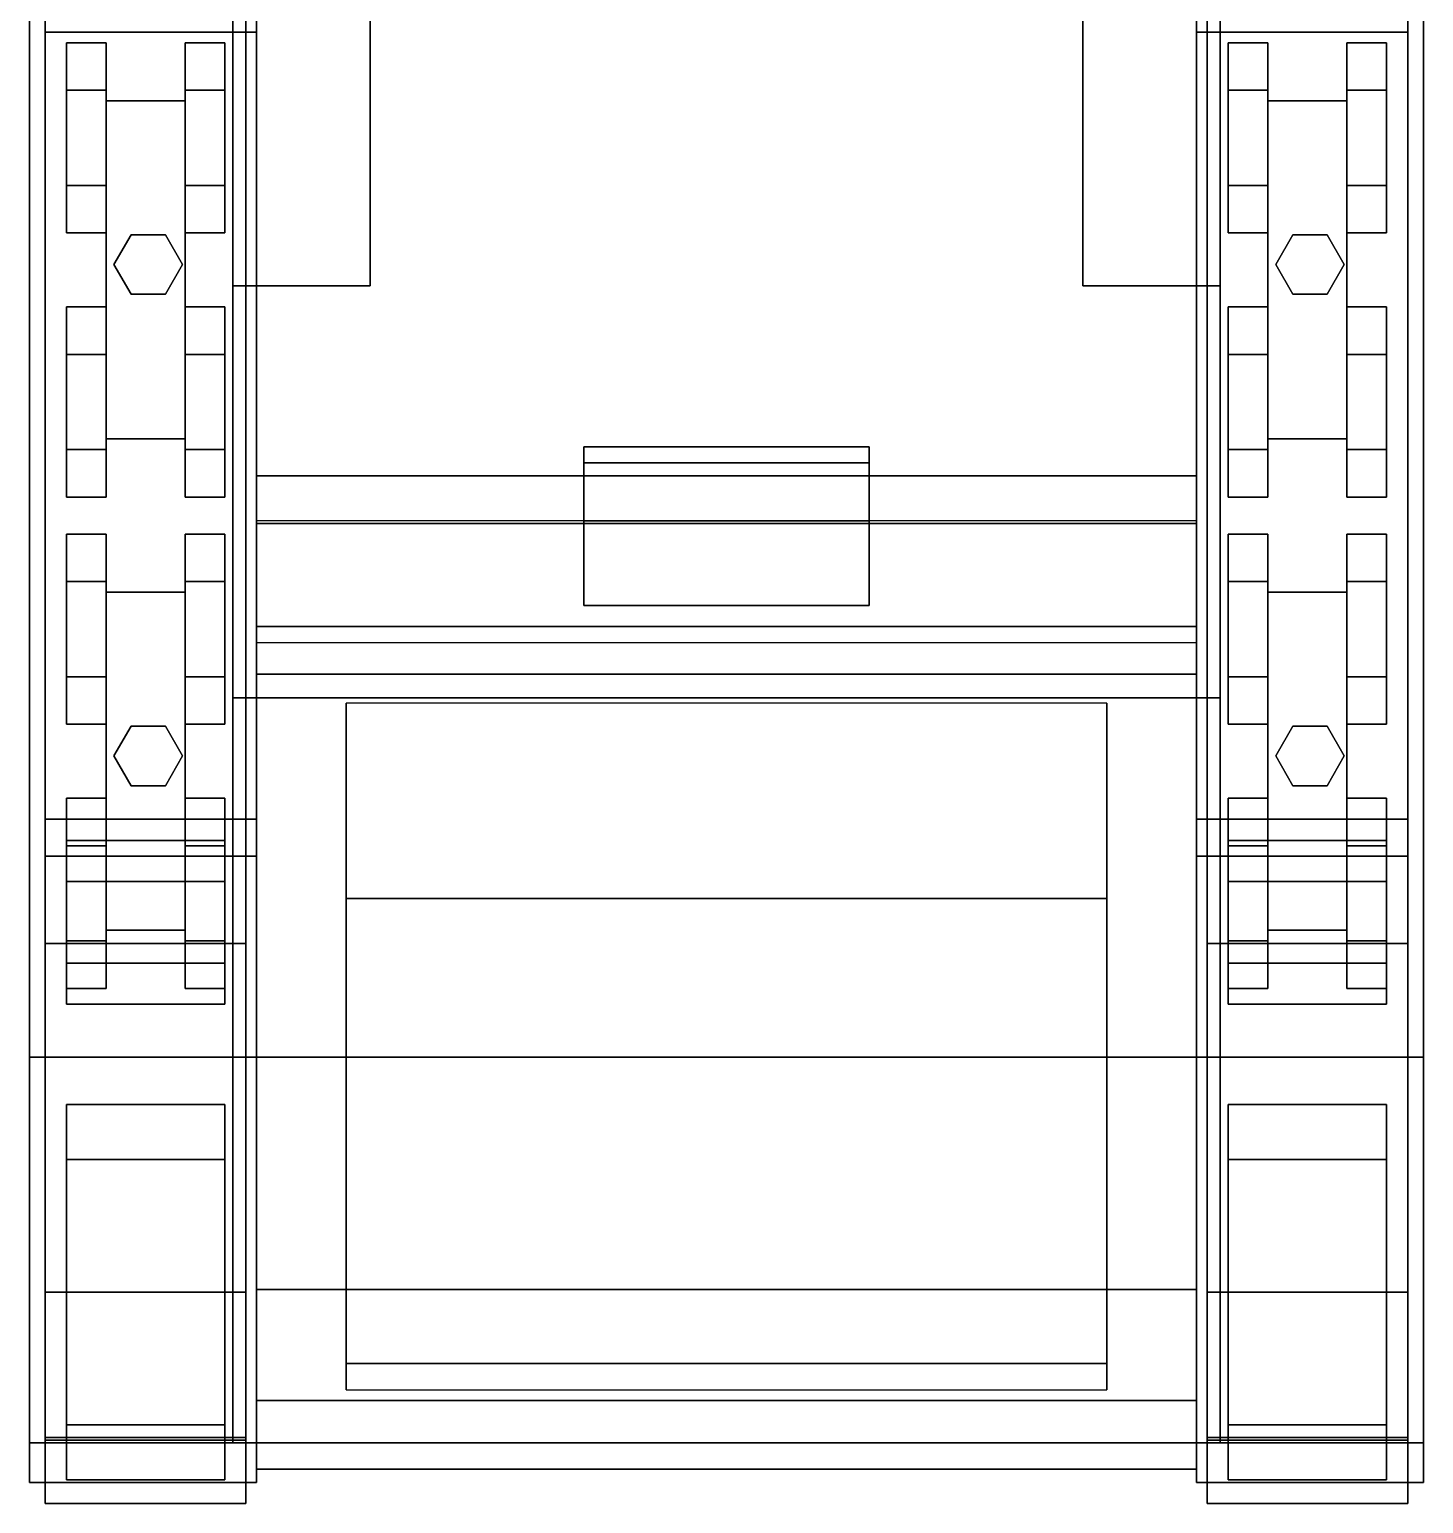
# Model space of a CAD drawing. Extents: x -1.32 to 1.32, y -3.69 to 3.69.
# Drawn here: x -1.32 to 1.32, y -3.69 to -0.9 of the extents above; entities that cross this region are included whole.
import ezdxf

# ---------------------------------------------------------------- set-up
doc = ezdxf.new("R2010")
doc.units = 0
doc.layers.get('0').update_dxf_attribs({"linetype": 'CONTINUOUS'})
for name, color, linetype in [('MUDGUARD', 3, 'CONTINUOUS'), ('SIDESHIELD', 4, 'CONTINUOUS'), ('SUSPENSION', 5, 'CONTINUOUS'), ('TRACKS', 5, 'CONTINUOUS'), ('WHEEL', 2, 'CONTINUOUS')]:
    doc.layers.add(name, color=color, linetype=linetype)

msp = doc.modelspace()

# ---------------------------------------------------------------- linework, layer by layer
for points in [[(0.89, 3.095, 0.55), (0.89, -2.845, 0.55), (-0.89, -2.845, 0.55), (-0.89, 3.095, 0.55)], [(-0.89, 1.025, 0.55), (-0.89, -2.845, 0.55), (-0.89, -2.845, 1.25), (-0.89, 1.025, 1.43)], [(0.89, -2.845, 1.25), (0.89, -2.845, 0.55), (0.89, 1.025, 0.55), (0.89, 1.025, 1.43)], [(-0.935, -2.165, 1.86), (0.935, -2.165, 1.86), (0.935, -0.195, 1.86), (-0.935, -0.195, 1.86)], [(-0.935, -0.195, 1.37), (-0.935, -2.165, 1.28), (-0.935, -2.165, 1.86), (-0.935, -0.195, 1.86)], [(0.935, -0.195, 1.86), (0.935, -2.165, 1.86), (0.935, -2.165, 1.28), (0.935, -0.195, 1.37)], [(-0.935, -0.245, 1.86), (-0.935, -1.385, 1.86), (-0.935, -1.385, 2.05), (-0.935, -0.245, 2.05)], [(-0.935, -0.245, 2.05), (-0.935, -1.385, 2.05), (-0.675, -1.385, 2.05), (-0.675, -0.245, 2.05)], [(-0.675, -1.385, 2.05), (-0.675, -1.385, 1.86), (-0.675, -0.245, 1.86), (-0.675, -0.245, 2.05)], [(0.675, -0.245, 2.05), (0.675, -1.385, 2.05), (0.935, -1.385, 2.05), (0.935, -0.245, 2.05)], [(0.675, -0.245, 1.86), (0.675, -1.385, 1.86), (0.675, -1.385, 2.05), (0.675, -0.245, 2.05)], [(0.935, -1.385, 2.05), (0.935, -1.385, 1.86), (0.935, -0.245, 1.86), (0.935, -0.245, 2.05)], [(-0.935, -1.385, 2.05), (-0.935, -1.385, 1.86), (-0.675, -1.385, 1.86), (-0.675, -1.385, 2.05)], [(0.675, -1.385, 2.05), (0.675, -1.385, 1.86), (0.935, -1.385, 1.86), (0.935, -1.385, 2.05)], [(0.27, -1.69, 1.86), (-0.27, -1.69, 1.86), (-0.27, -1.72, 2.02), (0.27, -1.72, 2.02)], [(-0.27, -1.69, 1.86), (0.27, -1.69, 1.86), (0.27, -1.72, 2.02), (-0.27, -1.72, 2.02)], [(-0.27, -1.72, 2.02), (0.27, -1.72, 2.02), (0.27, -1.83, 2.11), (-0.27, -1.83, 2.11)], [(0.27, -1.72, 2.02), (-0.27, -1.72, 2.02), (-0.27, -1.83, 2.11), (0.27, -1.83, 2.11)], [(-0.89, -1.745, 1.905), (-0.89, -2.12, 1.905), (-0.89, -2.12, 1.995), (-0.89, -1.745, 1.995)], [(0.89, -1.745, 1.995), (0.89, -1.745, 1.905), (-0.89, -1.745, 1.905), (-0.89, -1.745, 1.995)], [(0.89, -1.745, 1.905), (0.89, -1.83, 1.86), (-0.89, -1.83, 1.86), (-0.89, -1.745, 1.905)], [(-0.89, -1.83, 1.86), (-0.89, -2.06, 1.86), (-0.89, -2.12, 1.905), (-0.89, -1.745, 1.905)], [(0.89, -1.835, 2.06), (0.89, -1.745, 1.995), (-0.89, -1.745, 1.995), (-0.89, -1.835, 2.06)], [(-0.89, -1.745, 1.995), (-0.89, -2.12, 1.995), (-0.89, -2.03, 2.06), (-0.89, -1.835, 2.06)], [(0.89, -2.12, 1.995), (0.89, -2.12, 1.905), (0.89, -1.745, 1.905), (0.89, -1.745, 1.995)], [(0.89, -2.12, 1.905), (0.89, -2.06, 1.86), (0.89, -1.83, 1.86), (0.89, -1.745, 1.905)], [(0.89, -2.03, 2.06), (0.89, -2.12, 1.995), (0.89, -1.745, 1.995), (0.89, -1.835, 2.06)], [(-0.89, -1.835, 2.06), (-0.89, -2.03, 2.06), (0.89, -2.03, 2.06), (0.89, -1.835, 2.06)], [(0.27, -1.83, 2.11), (-0.27, -1.83, 2.11), (-0.27, -1.99, 2.11), (0.27, -1.99, 2.11)], [(-0.27, -1.83, 2.11), (0.27, -1.83, 2.11), (0.27, -1.99, 2.11), (-0.27, -1.99, 2.11)], [(-0.89, -2.03, 2.06), (-0.89, -2.12, 1.995), (0.89, -2.12, 1.995), (0.89, -2.03, 2.06)], [(-0.89, -2.12, 1.905), (-0.89, -2.06, 1.86), (0.89, -2.06, 1.86), (0.89, -2.12, 1.905)], [(-0.89, -2.12, 1.995), (-0.89, -2.12, 1.905), (0.89, -2.12, 1.905), (0.89, -2.12, 1.995)], [(-0.935, -3.575, 1.22), (0.935, -3.575, 1.22), (0.935, -2.165, 1.86), (-0.935, -2.165, 1.86)], [(-0.935, -2.165, 1.28), (-0.935, -3.575, 1.22), (-0.935, -3.575, 1.22), (-0.935, -2.165, 1.86)], [(-0.72, -3.475, 1.26), (-0.72, -3.425, 1.63), (-0.72, -2.545, 2.01), (-0.72, -2.175, 1.85)], [(-0.72, -2.175, 1.85), (-0.72, -2.545, 2.01), (0.72, -2.545, 2.01), (0.72, -2.175, 1.85)], [(0.72, -2.545, 2.01), (0.72, -3.425, 1.63), (0.72, -3.475, 1.26), (0.72, -2.175, 1.85)], [(0.935, -2.165, 1.86), (0.935, -3.575, 1.22), (0.935, -3.575, 1.22), (0.935, -2.165, 1.28)], [(-0.72, -2.545, 2.01), (-0.72, -3.425, 1.63), (0.72, -3.425, 1.63), (0.72, -2.545, 2.01)], [(0.89, -2.845, 0.55), (0.89, -3.285, 0.46), (-0.89, -3.285, 0.46), (-0.89, -2.845, 0.55)], [(-0.89, -2.845, 0.55), (-0.89, -3.285, 0.46), (-0.89, -3.495, 0.51), (-0.89, -2.845, 1.25)], [(-0.89, -3.495, 0.51), (-0.89, -3.625, 0.75), (-0.89, -3.625, 0.86), (-0.89, -2.845, 1.25)], [(-0.89, -3.625, 0.86), (-0.89, -3.575, 1.02), (-0.89, -3.575, 1.22), (-0.89, -2.845, 1.25)], [(0.89, -3.495, 0.51), (0.89, -3.285, 0.46), (0.89, -2.845, 0.55), (0.89, -2.845, 1.25)], [(0.89, -3.625, 0.86), (0.89, -3.625, 0.75), (0.89, -3.495, 0.51), (0.89, -2.845, 1.25)], [(0.89, -3.575, 1.22), (0.89, -3.575, 1.02), (0.89, -3.625, 0.86), (0.89, -2.845, 1.25)], [(-0.89, -3.495, 0.51), (-0.89, -3.285, 0.46), (0.89, -3.285, 0.46), (0.89, -3.495, 0.51)], [(0.72, -3.475, 1.26), (0.72, -3.425, 1.63), (-0.72, -3.425, 1.63), (-0.72, -3.475, 1.26)], [(0.89, -3.495, 0.51), (0.89, -3.625, 0.75), (-0.89, -3.625, 0.75), (-0.89, -3.495, 0.51)], [(-0.935, -3.575, 1.22), (0.935, -3.575, 1.22), (0.935, -3.575, 1.22), (-0.935, -3.575, 1.22)], [(-0.89, -3.575, 1.22), (-0.89, -3.575, 1.02), (0.89, -3.575, 1.02), (0.89, -3.575, 1.22)], [(0.89, -3.625, 0.86), (0.89, -3.575, 1.02), (-0.89, -3.575, 1.02), (-0.89, -3.625, 0.86)], [(-0.89, -3.625, 0.86), (-0.89, -3.625, 0.75), (0.89, -3.625, 0.75), (0.89, -3.625, 0.86)]]:
    msp.add_3dface(points)
at = {"layer": 'MUDGUARD'}
for points in [[(-1.32, 1.065, 1.43), (-0.89, 1.065, 1.43), (-0.89, -2.845, 1.25), (-1.32, -2.845, 1.25)], [(-0.89, 1.065, 1.43), (-1.32, 1.065, 1.43), (-1.32, -2.845, 1.25), (-0.89, -2.845, 1.25)], [(0.89, 1.065, 1.43), (1.32, 1.065, 1.43), (1.32, -2.845, 1.25), (0.89, -2.845, 1.25)], [(1.32, 1.065, 1.43), (0.89, 1.065, 1.43), (0.89, -2.845, 1.25), (1.32, -2.845, 1.25)], [(-1.32, -2.845, 1.25), (-0.89, -2.845, 1.25), (-0.89, -3.575, 1.22), (-1.32, -3.575, 1.22)], [(-0.89, -2.845, 1.25), (-1.32, -2.845, 1.25), (-1.32, -3.575, 1.22), (-0.89, -3.575, 1.22)], [(0.89, -2.845, 1.25), (1.32, -2.845, 1.25), (1.32, -3.575, 1.22), (0.89, -3.575, 1.22)], [(1.32, -2.845, 1.25), (0.89, -2.845, 1.25), (0.89, -3.575, 1.22), (1.32, -3.575, 1.22)], [(-1.32, -3.575, 1.22), (-0.89, -3.575, 1.22), (-0.89, -3.65, 1.165), (-1.32, -3.65, 1.165)], [(-0.89, -3.575, 1.22), (-1.32, -3.575, 1.22), (-1.32, -3.65, 1.165), (-0.89, -3.65, 1.165)], [(1.32, -3.575, 1.22), (0.89, -3.575, 1.22), (0.89, -3.65, 1.165), (1.32, -3.65, 1.165)], [(0.89, -3.575, 1.22), (1.32, -3.575, 1.22), (1.32, -3.65, 1.165), (0.89, -3.65, 1.165)]]:
    msp.add_3dface(points, dxfattribs=at)
at = {"layer": 'SIDESHIELD'}
for points in [[(-1.29, 2.565, 0.38), (-1.29, 2.5, 0.31), (-1.29, -2.43, 0.31), (-1.29, -2.51, 0.38)], [(-1.29, 2.5, 0.31), (-1.29, 2.565, 0.38), (-1.29, -2.51, 0.38), (-1.29, -2.43, 0.31)], [(-1.29, 2.53, 0.56), (-1.29, 2.565, 0.38), (-1.29, -2.51, 0.38), (-1.29, -2.465, 0.56)], [(-1.29, 2.565, 0.38), (-1.29, 2.53, 0.56), (-1.29, -2.465, 0.56), (-1.29, -2.51, 0.38)], [(1.29, 2.5, 0.31), (1.29, 2.565, 0.38), (1.29, -2.51, 0.38), (1.29, -2.43, 0.31)], [(1.29, 2.565, 0.38), (1.29, 2.5, 0.31), (1.29, -2.43, 0.31), (1.29, -2.51, 0.38)], [(1.29, 2.565, 0.38), (1.29, 2.53, 0.56), (1.29, -2.465, 0.56), (1.29, -2.51, 0.38)], [(1.29, 2.53, 0.56), (1.29, 2.565, 0.38), (1.29, -2.51, 0.38), (1.29, -2.465, 0.56)], [(-1.29, 2.53, 0.56), (-1.29, -2.465, 0.56), (-1.29, -2.395, 0.855), (-1.29, 2.48, 0.855)], [(-0.89, 2.53, 0.56), (-0.89, -2.465, 0.56), (-1.29, -2.465, 0.56), (-1.29, 2.53, 0.56)], [(1.29, 2.53, 0.56), (1.29, -2.465, 0.56), (0.89, -2.465, 0.56), (0.89, 2.53, 0.56)], [(1.29, -2.395, 0.855), (1.29, -2.465, 0.56), (1.29, 2.53, 0.56), (1.29, 2.48, 0.855)], [(-1.29, 2.48, 0.855), (-1.29, -2.395, 0.855), (-0.89, -2.395, 0.855), (-0.89, 2.48, 0.855)], [(0.89, 2.48, 0.855), (0.89, -2.395, 0.855), (1.29, -2.395, 0.855), (1.29, 2.48, 0.855)], [(-0.89, -0.905, 1.1), (-0.89, -0.905, 0.855), (-1.29, -0.905, 0.855), (-1.29, -0.905, 0.91)], [(-1.29, -0.905, 0.91), (-1.29, -2.395, 0.91), (-0.89, -2.395, 1.09), (-0.89, -0.905, 1.1)], [(-1.29, -0.905, 0.855), (-1.29, -2.395, 0.855), (-1.29, -2.395, 0.91), (-1.29, -0.905, 0.91)], [(1.29, -0.905, 0.91), (1.29, -0.905, 0.855), (0.89, -0.905, 0.855), (0.89, -0.905, 1.1)], [(1.29, -2.395, 0.91), (1.29, -0.905, 0.91), (0.89, -0.905, 1.1), (0.89, -2.395, 1.09)], [(1.29, -2.395, 0.855), (1.29, -0.905, 0.855), (1.29, -0.905, 0.91), (1.29, -2.395, 0.91)], [(-1.29, -2.395, 0.91), (-1.29, -2.395, 0.855), (-0.89, -2.395, 0.855), (-0.89, -2.395, 1.09)], [(-1.29, -2.395, 0.855), (-1.29, -2.465, 0.56), (-0.89, -2.465, 0.56), (-0.89, -2.395, 0.855)], [(0.89, -2.395, 0.855), (0.89, -2.465, 0.56), (1.29, -2.465, 0.56), (1.29, -2.395, 0.855)], [(0.89, -2.395, 1.09), (0.89, -2.395, 0.855), (1.29, -2.395, 0.855), (1.29, -2.395, 0.91)]]:
    msp.add_3dface(points, dxfattribs=at)
at = {"layer": 'SUSPENSION'}
for points in [[(-1.025, -1.035, 0.24), (-1.025, -1.035, 0.13), (-1.175, -1.035, 0.13), (-1.175, -1.035, 0.24)], [(-1.175, -1.035, 0.13), (-1.175, -1.675, 0.13), (-1.175, -1.675, 0.24), (-1.175, -1.035, 0.24)], [(-1.025, -1.035, 0.13), (-1.025, -1.675, 0.13), (-1.175, -1.675, 0.13), (-1.175, -1.035, 0.13)], [(-1.175, -1.035, 0.24), (-1.175, -1.675, 0.24), (-1.025, -1.675, 0.24), (-1.025, -1.035, 0.24)], [(-1.025, -1.675, 0.24), (-1.025, -1.675, 0.13), (-1.025, -1.035, 0.13), (-1.025, -1.035, 0.24)], [(1.025, -1.035, 0.13), (1.025, -1.675, 0.13), (1.025, -1.675, 0.24), (1.025, -1.035, 0.24)], [(1.175, -1.035, 0.24), (1.175, -1.035, 0.13), (1.025, -1.035, 0.13), (1.025, -1.035, 0.24)], [(1.175, -1.035, 0.13), (1.175, -1.675, 0.13), (1.025, -1.675, 0.13), (1.025, -1.035, 0.13)], [(1.025, -1.035, 0.24), (1.025, -1.675, 0.24), (1.175, -1.675, 0.24), (1.175, -1.035, 0.24)], [(1.175, -1.675, 0.24), (1.175, -1.675, 0.13), (1.175, -1.035, 0.13), (1.175, -1.035, 0.24)], [(-1.1275, -1.2887, 0.24), (-1.16, -1.345, 0.24), (-1.16, -1.345, 0.56), (-1.1275, -1.2887, 0.56)], [(-1.0625, -1.2887, 0.24), (-1.1275, -1.2887, 0.24), (-1.1275, -1.2887, 0.56), (-1.0625, -1.2887, 0.56)], [(-1.03, -1.345, 0.24), (-1.0625, -1.2887, 0.24), (-1.0625, -1.2887, 0.56), (-1.03, -1.345, 0.56)], [(1.0725, -1.2887, 0.24), (1.04, -1.345, 0.24), (1.04, -1.345, 0.56), (1.0725, -1.2887, 0.56)], [(1.1375, -1.2887, 0.24), (1.0725, -1.2887, 0.24), (1.0725, -1.2887, 0.56), (1.1375, -1.2887, 0.56)], [(1.17, -1.345, 0.24), (1.1375, -1.2887, 0.24), (1.1375, -1.2887, 0.56), (1.17, -1.345, 0.56)], [(-1.16, -1.345, 0.24), (-1.1275, -1.4013, 0.24), (-1.1275, -1.4013, 0.56), (-1.16, -1.345, 0.56)], [(-1.0625, -1.4013, 0.24), (-1.03, -1.345, 0.24), (-1.03, -1.345, 0.56), (-1.0625, -1.4013, 0.56)], [(1.04, -1.345, 0.24), (1.0725, -1.4013, 0.24), (1.0725, -1.4013, 0.56), (1.04, -1.345, 0.56)], [(1.1375, -1.4013, 0.24), (1.17, -1.345, 0.24), (1.17, -1.345, 0.56), (1.1375, -1.4013, 0.56)], [(-1.1275, -1.4013, 0.24), (-1.0625, -1.4013, 0.24), (-1.0625, -1.4013, 0.56), (-1.1275, -1.4013, 0.56)], [(1.0725, -1.4013, 0.24), (1.1375, -1.4013, 0.24), (1.1375, -1.4013, 0.56), (1.0725, -1.4013, 0.56)], [(-1.175, -1.675, 0.24), (-1.175, -1.675, 0.13), (-1.025, -1.675, 0.13), (-1.025, -1.675, 0.24)], [(1.025, -1.675, 0.24), (1.025, -1.675, 0.13), (1.175, -1.675, 0.13), (1.175, -1.675, 0.24)], [(-1.175, -1.965, 0.13), (-1.175, -2.605, 0.13), (-1.175, -2.605, 0.24), (-1.175, -1.965, 0.24)], [(-1.025, -1.965, 0.24), (-1.025, -1.965, 0.13), (-1.175, -1.965, 0.13), (-1.175, -1.965, 0.24)], [(-1.025, -1.965, 0.13), (-1.025, -2.605, 0.13), (-1.175, -2.605, 0.13), (-1.175, -1.965, 0.13)], [(-1.175, -1.965, 0.24), (-1.175, -2.605, 0.24), (-1.025, -2.605, 0.24), (-1.025, -1.965, 0.24)], [(-1.025, -2.605, 0.24), (-1.025, -2.605, 0.13), (-1.025, -1.965, 0.13), (-1.025, -1.965, 0.24)], [(1.025, -1.965, 0.13), (1.025, -2.605, 0.13), (1.025, -2.605, 0.24), (1.025, -1.965, 0.24)], [(1.175, -1.965, 0.24), (1.175, -1.965, 0.13), (1.025, -1.965, 0.13), (1.025, -1.965, 0.24)], [(1.175, -1.965, 0.13), (1.175, -2.605, 0.13), (1.025, -2.605, 0.13), (1.025, -1.965, 0.13)], [(1.025, -1.965, 0.24), (1.025, -2.605, 0.24), (1.175, -2.605, 0.24), (1.175, -1.965, 0.24)], [(1.175, -2.605, 0.24), (1.175, -2.605, 0.13), (1.175, -1.965, 0.13), (1.175, -1.965, 0.24)], [(-1.1275, -2.2187, 0.24), (-1.16, -2.275, 0.24), (-1.16, -2.275, 0.56), (-1.1275, -2.2187, 0.56)], [(-1.0625, -2.2187, 0.24), (-1.1275, -2.2187, 0.24), (-1.1275, -2.2187, 0.56), (-1.0625, -2.2187, 0.56)], [(-1.03, -2.275, 0.24), (-1.0625, -2.2187, 0.24), (-1.0625, -2.2187, 0.56), (-1.03, -2.275, 0.56)], [(1.0725, -2.2187, 0.24), (1.04, -2.275, 0.24), (1.04, -2.275, 0.56), (1.0725, -2.2187, 0.56)], [(1.1375, -2.2187, 0.24), (1.0725, -2.2187, 0.24), (1.0725, -2.2187, 0.56), (1.1375, -2.2187, 0.56)], [(1.17, -2.275, 0.24), (1.1375, -2.2187, 0.24), (1.1375, -2.2187, 0.56), (1.17, -2.275, 0.56)], [(-1.16, -2.275, 0.24), (-1.1275, -2.3313, 0.24), (-1.1275, -2.3313, 0.56), (-1.16, -2.275, 0.56)], [(-1.0625, -2.3313, 0.24), (-1.03, -2.275, 0.24), (-1.03, -2.275, 0.56), (-1.0625, -2.3313, 0.56)], [(1.04, -2.275, 0.24), (1.0725, -2.3313, 0.24), (1.0725, -2.3313, 0.56), (1.04, -2.275, 0.56)], [(1.1375, -2.3313, 0.24), (1.17, -2.275, 0.24), (1.17, -2.275, 0.56), (1.1375, -2.3313, 0.56)], [(-1.1275, -2.3313, 0.24), (-1.0625, -2.3313, 0.24), (-1.0625, -2.3313, 0.56), (-1.1275, -2.3313, 0.56)], [(1.0725, -2.3313, 0.24), (1.1375, -2.3313, 0.24), (1.1375, -2.3313, 0.56), (1.0725, -2.3313, 0.56)], [(-1.175, -2.605, 0.24), (-1.175, -2.605, 0.13), (-1.025, -2.605, 0.13), (-1.025, -2.605, 0.24)], [(1.025, -2.605, 0.24), (1.025, -2.605, 0.13), (1.175, -2.605, 0.13), (1.175, -2.605, 0.24)]]:
    msp.add_3dface(points, dxfattribs=at)
at = {"layer": 'TRACKS'}
for points in [[(-0.91, 3.185, 1.34), (-1.29, 3.185, 1.34), (-1.29, -3.29, 1.185), (-0.91, -3.29, 1.185)], [(-1.29, 3.185, 1.34), (-0.91, 3.185, 1.34), (-0.91, -3.29, 1.185), (-1.29, -3.29, 1.185)], [(0.91, 3.185, 1.34), (1.29, 3.185, 1.34), (1.29, -3.29, 1.185), (0.91, -3.29, 1.185)], [(1.29, 3.185, 1.34), (0.91, 3.185, 1.34), (0.91, -3.29, 1.185), (1.29, -3.29, 1.185)], [(-1.29, -2.63), (-0.91, -2.63), (-0.91, 2.735), (-1.29, 2.735)], [(-0.91, -2.63), (-1.29, -2.63), (-1.29, 2.735), (-0.91, 2.735)], [(1.29, -2.63), (0.91, -2.63), (0.91, 2.735), (1.29, 2.735)], [(0.91, -2.63), (1.29, -2.63), (1.29, 2.735), (0.91, 2.735)], [(-1.29, -3.57, 0.52), (-0.91, -3.57, 0.52), (-0.91, -2.63), (-1.29, -2.63)], [(-0.91, -3.57, 0.52), (-1.29, -3.57, 0.52), (-1.29, -2.63), (-0.91, -2.63)], [(0.91, -3.57, 0.52), (1.29, -3.57, 0.52), (1.29, -2.63), (0.91, -2.63)], [(1.29, -3.57, 0.52), (0.91, -3.57, 0.52), (0.91, -2.63), (1.29, -2.63)], [(-1.29, -3.29, 1.185), (-0.91, -3.29, 1.185), (-0.91, -3.565, 1.07), (-1.29, -3.565, 1.07)], [(-0.91, -3.29, 1.185), (-1.29, -3.29, 1.185), (-1.29, -3.565, 1.07), (-0.91, -3.565, 1.07)], [(1.29, -3.29, 1.185), (0.91, -3.29, 1.185), (0.91, -3.565, 1.07), (1.29, -3.565, 1.07)], [(0.91, -3.29, 1.185), (1.29, -3.29, 1.185), (1.29, -3.565, 1.07), (0.91, -3.565, 1.07)], [(-1.29, -3.565, 1.07), (-0.91, -3.565, 1.07), (-0.91, -3.69, 0.795), (-1.29, -3.69, 0.795)], [(-0.91, -3.565, 1.07), (-1.29, -3.565, 1.07), (-1.29, -3.69, 0.795), (-0.91, -3.69, 0.795)], [(-1.29, -3.69, 0.795), (-0.91, -3.69, 0.795), (-0.91, -3.57, 0.52), (-1.29, -3.57, 0.52)], [(-0.91, -3.69, 0.795), (-1.29, -3.69, 0.795), (-1.29, -3.57, 0.52), (-0.91, -3.57, 0.52)], [(0.91, -3.565, 1.07), (1.29, -3.565, 1.07), (1.29, -3.69, 0.795), (0.91, -3.69, 0.795)], [(1.29, -3.565, 1.07), (0.91, -3.565, 1.07), (0.91, -3.69, 0.795), (1.29, -3.69, 0.795)], [(1.29, -3.69, 0.795), (0.91, -3.69, 0.795), (0.91, -3.57, 0.52), (1.29, -3.57, 0.52)], [(0.91, -3.69, 0.795), (1.29, -3.69, 0.795), (1.29, -3.57, 0.52), (0.91, -3.57, 0.52)]]:
    msp.add_3dface(points, dxfattribs=at)
at = {"layer": 'WHEEL'}
for points in [[(-1.175, -1.015, 0.3409), (-1.175, -0.925, 0.185), (-1.25, -0.925, 0.185), (-1.25, -1.015, 0.3409)], [(-1.25, -1.195, 0.3409), (-1.25, -1.015, 0.3409), (-1.25, -0.925, 0.185), (-1.25, -1.285, 0.185)], [(-1.175, -0.925, 0.185), (-1.175, -1.015, 0.0291), (-1.25, -1.015, 0.0291), (-1.25, -0.925, 0.185)], [(-1.25, -1.285, 0.185), (-1.25, -0.925, 0.185), (-1.25, -1.015, 0.0291), (-1.25, -1.195, 0.0291)], [(-1.175, -1.285, 0.185), (-1.175, -0.925, 0.185), (-1.175, -1.015, 0.3409), (-1.175, -1.195, 0.3409)], [(-1.175, -1.195, 0.0291), (-1.175, -1.015, 0.0291), (-1.175, -0.925, 0.185), (-1.175, -1.285, 0.185)], [(-0.95, -1.015, 0.3409), (-0.95, -0.925, 0.185), (-1.025, -0.925, 0.185), (-1.025, -1.015, 0.3409)], [(-1.025, -1.195, 0.3409), (-1.025, -1.015, 0.3409), (-1.025, -0.925, 0.185), (-1.025, -1.285, 0.185)], [(-0.95, -0.925, 0.185), (-0.95, -1.015, 0.0291), (-1.025, -1.015, 0.0291), (-1.025, -0.925, 0.185)], [(-1.025, -1.285, 0.185), (-1.025, -0.925, 0.185), (-1.025, -1.015, 0.0291), (-1.025, -1.195, 0.0291)], [(-0.95, -1.285, 0.185), (-0.95, -0.925, 0.185), (-0.95, -1.015, 0.3409), (-0.95, -1.195, 0.3409)], [(-0.95, -1.195, 0.0291), (-0.95, -1.015, 0.0291), (-0.95, -0.925, 0.185), (-0.95, -1.285, 0.185)], [(0.95, -1.195, 0.3409), (0.95, -1.015, 0.3409), (0.95, -0.925, 0.185), (0.95, -1.285, 0.185)], [(1.025, -1.015, 0.3409), (1.025, -0.925, 0.185), (0.95, -0.925, 0.185), (0.95, -1.015, 0.3409)], [(0.95, -1.285, 0.185), (0.95, -0.925, 0.185), (0.95, -1.015, 0.0291), (0.95, -1.195, 0.0291)], [(1.025, -0.925, 0.185), (1.025, -1.015, 0.0291), (0.95, -1.015, 0.0291), (0.95, -0.925, 0.185)], [(1.025, -1.285, 0.185), (1.025, -0.925, 0.185), (1.025, -1.015, 0.3409), (1.025, -1.195, 0.3409)], [(1.025, -1.195, 0.0291), (1.025, -1.015, 0.0291), (1.025, -0.925, 0.185), (1.025, -1.285, 0.185)], [(1.175, -1.195, 0.3409), (1.175, -1.015, 0.3409), (1.175, -0.925, 0.185), (1.175, -1.285, 0.185)], [(1.25, -1.015, 0.3409), (1.25, -0.925, 0.185), (1.175, -0.925, 0.185), (1.175, -1.015, 0.3409)], [(1.175, -1.285, 0.185), (1.175, -0.925, 0.185), (1.175, -1.015, 0.0291), (1.175, -1.195, 0.0291)], [(1.25, -0.925, 0.185), (1.25, -1.015, 0.0291), (1.175, -1.015, 0.0291), (1.175, -0.925, 0.185)], [(1.25, -1.285, 0.185), (1.25, -0.925, 0.185), (1.25, -1.015, 0.3409), (1.25, -1.195, 0.3409)], [(1.25, -1.195, 0.0291), (1.25, -1.015, 0.0291), (1.25, -0.925, 0.185), (1.25, -1.285, 0.185)], [(-1.175, -1.015, 0.0291), (-1.175, -1.195, 0.0291), (-1.25, -1.195, 0.0291), (-1.25, -1.015, 0.0291)], [(-1.175, -1.195, 0.3409), (-1.175, -1.015, 0.3409), (-1.25, -1.015, 0.3409), (-1.25, -1.195, 0.3409)], [(-0.95, -1.015, 0.0291), (-0.95, -1.195, 0.0291), (-1.025, -1.195, 0.0291), (-1.025, -1.015, 0.0291)], [(-0.95, -1.195, 0.3409), (-0.95, -1.015, 0.3409), (-1.025, -1.015, 0.3409), (-1.025, -1.195, 0.3409)], [(1.025, -1.015, 0.0291), (1.025, -1.195, 0.0291), (0.95, -1.195, 0.0291), (0.95, -1.015, 0.0291)], [(1.025, -1.195, 0.3409), (1.025, -1.015, 0.3409), (0.95, -1.015, 0.3409), (0.95, -1.195, 0.3409)], [(1.25, -1.015, 0.0291), (1.25, -1.195, 0.0291), (1.175, -1.195, 0.0291), (1.175, -1.015, 0.0291)], [(1.25, -1.195, 0.3409), (1.25, -1.015, 0.3409), (1.175, -1.015, 0.3409), (1.175, -1.195, 0.3409)], [(-1.175, -1.285, 0.185), (-1.175, -1.195, 0.3409), (-1.25, -1.195, 0.3409), (-1.25, -1.285, 0.185)], [(-1.175, -1.195, 0.0291), (-1.175, -1.285, 0.185), (-1.25, -1.285, 0.185), (-1.25, -1.195, 0.0291)], [(-0.95, -1.285, 0.185), (-0.95, -1.195, 0.3409), (-1.025, -1.195, 0.3409), (-1.025, -1.285, 0.185)], [(-0.95, -1.195, 0.0291), (-0.95, -1.285, 0.185), (-1.025, -1.285, 0.185), (-1.025, -1.195, 0.0291)], [(1.025, -1.285, 0.185), (1.025, -1.195, 0.3409), (0.95, -1.195, 0.3409), (0.95, -1.285, 0.185)], [(1.025, -1.195, 0.0291), (1.025, -1.285, 0.185), (0.95, -1.285, 0.185), (0.95, -1.195, 0.0291)], [(1.25, -1.285, 0.185), (1.25, -1.195, 0.3409), (1.175, -1.195, 0.3409), (1.175, -1.285, 0.185)], [(1.25, -1.195, 0.0291), (1.25, -1.285, 0.185), (1.175, -1.285, 0.185), (1.175, -1.195, 0.0291)], [(-1.25, -1.695, 0.3409), (-1.25, -1.515, 0.3409), (-1.25, -1.425, 0.185), (-1.25, -1.785, 0.185)], [(-1.175, -1.515, 0.3409), (-1.175, -1.425, 0.185), (-1.25, -1.425, 0.185), (-1.25, -1.515, 0.3409)], [(-1.25, -1.785, 0.185), (-1.25, -1.425, 0.185), (-1.25, -1.515, 0.0291), (-1.25, -1.695, 0.0291)], [(-1.175, -1.425, 0.185), (-1.175, -1.515, 0.0291), (-1.25, -1.515, 0.0291), (-1.25, -1.425, 0.185)], [(-1.175, -1.785, 0.185), (-1.175, -1.425, 0.185), (-1.175, -1.515, 0.3409), (-1.175, -1.695, 0.3409)], [(-1.175, -1.695, 0.0291), (-1.175, -1.515, 0.0291), (-1.175, -1.425, 0.185), (-1.175, -1.785, 0.185)], [(-1.025, -1.695, 0.3409), (-1.025, -1.515, 0.3409), (-1.025, -1.425, 0.185), (-1.025, -1.785, 0.185)], [(-0.95, -1.515, 0.3409), (-0.95, -1.425, 0.185), (-1.025, -1.425, 0.185), (-1.025, -1.515, 0.3409)], [(-1.025, -1.785, 0.185), (-1.025, -1.425, 0.185), (-1.025, -1.515, 0.0291), (-1.025, -1.695, 0.0291)], [(-0.95, -1.425, 0.185), (-0.95, -1.515, 0.0291), (-1.025, -1.515, 0.0291), (-1.025, -1.425, 0.185)], [(-0.95, -1.785, 0.185), (-0.95, -1.425, 0.185), (-0.95, -1.515, 0.3409), (-0.95, -1.695, 0.3409)], [(-0.95, -1.695, 0.0291), (-0.95, -1.515, 0.0291), (-0.95, -1.425, 0.185), (-0.95, -1.785, 0.185)], [(1.025, -1.515, 0.3409), (1.025, -1.425, 0.185), (0.95, -1.425, 0.185), (0.95, -1.515, 0.3409)], [(0.95, -1.695, 0.3409), (0.95, -1.515, 0.3409), (0.95, -1.425, 0.185), (0.95, -1.785, 0.185)], [(1.025, -1.425, 0.185), (1.025, -1.515, 0.0291), (0.95, -1.515, 0.0291), (0.95, -1.425, 0.185)], [(0.95, -1.785, 0.185), (0.95, -1.425, 0.185), (0.95, -1.515, 0.0291), (0.95, -1.695, 0.0291)], [(1.025, -1.785, 0.185), (1.025, -1.425, 0.185), (1.025, -1.515, 0.3409), (1.025, -1.695, 0.3409)], [(1.025, -1.695, 0.0291), (1.025, -1.515, 0.0291), (1.025, -1.425, 0.185), (1.025, -1.785, 0.185)], [(1.25, -1.515, 0.3409), (1.25, -1.425, 0.185), (1.175, -1.425, 0.185), (1.175, -1.515, 0.3409)], [(1.175, -1.695, 0.3409), (1.175, -1.515, 0.3409), (1.175, -1.425, 0.185), (1.175, -1.785, 0.185)], [(1.25, -1.425, 0.185), (1.25, -1.515, 0.0291), (1.175, -1.515, 0.0291), (1.175, -1.425, 0.185)], [(1.175, -1.785, 0.185), (1.175, -1.425, 0.185), (1.175, -1.515, 0.0291), (1.175, -1.695, 0.0291)], [(1.25, -1.785, 0.185), (1.25, -1.425, 0.185), (1.25, -1.515, 0.3409), (1.25, -1.695, 0.3409)], [(1.25, -1.695, 0.0291), (1.25, -1.515, 0.0291), (1.25, -1.425, 0.185), (1.25, -1.785, 0.185)], [(-1.175, -1.515, 0.0291), (-1.175, -1.695, 0.0291), (-1.25, -1.695, 0.0291), (-1.25, -1.515, 0.0291)], [(-1.175, -1.695, 0.3409), (-1.175, -1.515, 0.3409), (-1.25, -1.515, 0.3409), (-1.25, -1.695, 0.3409)], [(-0.95, -1.515, 0.0291), (-0.95, -1.695, 0.0291), (-1.025, -1.695, 0.0291), (-1.025, -1.515, 0.0291)], [(-0.95, -1.695, 0.3409), (-0.95, -1.515, 0.3409), (-1.025, -1.515, 0.3409), (-1.025, -1.695, 0.3409)], [(1.025, -1.515, 0.0291), (1.025, -1.695, 0.0291), (0.95, -1.695, 0.0291), (0.95, -1.515, 0.0291)], [(1.025, -1.695, 0.3409), (1.025, -1.515, 0.3409), (0.95, -1.515, 0.3409), (0.95, -1.695, 0.3409)], [(1.25, -1.515, 0.0291), (1.25, -1.695, 0.0291), (1.175, -1.695, 0.0291), (1.175, -1.515, 0.0291)], [(1.25, -1.695, 0.3409), (1.25, -1.515, 0.3409), (1.175, -1.515, 0.3409), (1.175, -1.695, 0.3409)], [(-1.175, -1.785, 0.185), (-1.175, -1.695, 0.3409), (-1.25, -1.695, 0.3409), (-1.25, -1.785, 0.185)], [(-1.175, -1.695, 0.0291), (-1.175, -1.785, 0.185), (-1.25, -1.785, 0.185), (-1.25, -1.695, 0.0291)], [(-0.95, -1.785, 0.185), (-0.95, -1.695, 0.3409), (-1.025, -1.695, 0.3409), (-1.025, -1.785, 0.185)], [(-0.95, -1.695, 0.0291), (-0.95, -1.785, 0.185), (-1.025, -1.785, 0.185), (-1.025, -1.695, 0.0291)], [(1.025, -1.785, 0.185), (1.025, -1.695, 0.3409), (0.95, -1.695, 0.3409), (0.95, -1.785, 0.185)], [(1.025, -1.695, 0.0291), (1.025, -1.785, 0.185), (0.95, -1.785, 0.185), (0.95, -1.695, 0.0291)], [(1.25, -1.785, 0.185), (1.25, -1.695, 0.3409), (1.175, -1.695, 0.3409), (1.175, -1.785, 0.185)], [(1.25, -1.695, 0.0291), (1.25, -1.785, 0.185), (1.175, -1.785, 0.185), (1.175, -1.695, 0.0291)], [(-1.25, -2.125, 0.3409), (-1.25, -1.945, 0.3409), (-1.25, -1.855, 0.185), (-1.25, -2.215, 0.185)], [(-1.175, -1.945, 0.3409), (-1.175, -1.855, 0.185), (-1.25, -1.855, 0.185), (-1.25, -1.945, 0.3409)], [(-1.25, -2.215, 0.185), (-1.25, -1.855, 0.185), (-1.25, -1.945, 0.0291), (-1.25, -2.125, 0.0291)], [(-1.175, -1.855, 0.185), (-1.175, -1.945, 0.0291), (-1.25, -1.945, 0.0291), (-1.25, -1.855, 0.185)], [(-1.175, -2.215, 0.185), (-1.175, -1.855, 0.185), (-1.175, -1.945, 0.3409), (-1.175, -2.125, 0.3409)], [(-1.175, -2.125, 0.0291), (-1.175, -1.945, 0.0291), (-1.175, -1.855, 0.185), (-1.175, -2.215, 0.185)], [(-1.025, -2.125, 0.3409), (-1.025, -1.945, 0.3409), (-1.025, -1.855, 0.185), (-1.025, -2.215, 0.185)], [(-0.95, -1.945, 0.3409), (-0.95, -1.855, 0.185), (-1.025, -1.855, 0.185), (-1.025, -1.945, 0.3409)], [(-1.025, -2.215, 0.185), (-1.025, -1.855, 0.185), (-1.025, -1.945, 0.0291), (-1.025, -2.125, 0.0291)], [(-0.95, -1.855, 0.185), (-0.95, -1.945, 0.0291), (-1.025, -1.945, 0.0291), (-1.025, -1.855, 0.185)], [(-0.95, -2.215, 0.185), (-0.95, -1.855, 0.185), (-0.95, -1.945, 0.3409), (-0.95, -2.125, 0.3409)], [(-0.95, -2.125, 0.0291), (-0.95, -1.945, 0.0291), (-0.95, -1.855, 0.185), (-0.95, -2.215, 0.185)], [(0.95, -2.125, 0.3409), (0.95, -1.945, 0.3409), (0.95, -1.855, 0.185), (0.95, -2.215, 0.185)], [(1.025, -1.945, 0.3409), (1.025, -1.855, 0.185), (0.95, -1.855, 0.185), (0.95, -1.945, 0.3409)], [(0.95, -2.215, 0.185), (0.95, -1.855, 0.185), (0.95, -1.945, 0.0291), (0.95, -2.125, 0.0291)], [(1.025, -1.855, 0.185), (1.025, -1.945, 0.0291), (0.95, -1.945, 0.0291), (0.95, -1.855, 0.185)], [(1.025, -2.215, 0.185), (1.025, -1.855, 0.185), (1.025, -1.945, 0.3409), (1.025, -2.125, 0.3409)], [(1.025, -2.125, 0.0291), (1.025, -1.945, 0.0291), (1.025, -1.855, 0.185), (1.025, -2.215, 0.185)], [(1.175, -2.125, 0.3409), (1.175, -1.945, 0.3409), (1.175, -1.855, 0.185), (1.175, -2.215, 0.185)], [(1.25, -1.945, 0.3409), (1.25, -1.855, 0.185), (1.175, -1.855, 0.185), (1.175, -1.945, 0.3409)], [(1.175, -2.215, 0.185), (1.175, -1.855, 0.185), (1.175, -1.945, 0.0291), (1.175, -2.125, 0.0291)], [(1.25, -1.855, 0.185), (1.25, -1.945, 0.0291), (1.175, -1.945, 0.0291), (1.175, -1.855, 0.185)], [(1.25, -2.215, 0.185), (1.25, -1.855, 0.185), (1.25, -1.945, 0.3409), (1.25, -2.125, 0.3409)], [(1.25, -2.125, 0.0291), (1.25, -1.945, 0.0291), (1.25, -1.855, 0.185), (1.25, -2.215, 0.185)], [(-1.175, -1.945, 0.0291), (-1.175, -2.125, 0.0291), (-1.25, -2.125, 0.0291), (-1.25, -1.945, 0.0291)], [(-1.175, -2.125, 0.3409), (-1.175, -1.945, 0.3409), (-1.25, -1.945, 0.3409), (-1.25, -2.125, 0.3409)], [(-0.95, -1.945, 0.0291), (-0.95, -2.125, 0.0291), (-1.025, -2.125, 0.0291), (-1.025, -1.945, 0.0291)], [(-0.95, -2.125, 0.3409), (-0.95, -1.945, 0.3409), (-1.025, -1.945, 0.3409), (-1.025, -2.125, 0.3409)], [(1.025, -1.945, 0.0291), (1.025, -2.125, 0.0291), (0.95, -2.125, 0.0291), (0.95, -1.945, 0.0291)], [(1.025, -2.125, 0.3409), (1.025, -1.945, 0.3409), (0.95, -1.945, 0.3409), (0.95, -2.125, 0.3409)], [(1.25, -1.945, 0.0291), (1.25, -2.125, 0.0291), (1.175, -2.125, 0.0291), (1.175, -1.945, 0.0291)], [(1.25, -2.125, 0.3409), (1.25, -1.945, 0.3409), (1.175, -1.945, 0.3409), (1.175, -2.125, 0.3409)], [(-1.175, -2.215, 0.185), (-1.175, -2.125, 0.3409), (-1.25, -2.125, 0.3409), (-1.25, -2.215, 0.185)], [(-1.175, -2.125, 0.0291), (-1.175, -2.215, 0.185), (-1.25, -2.215, 0.185), (-1.25, -2.125, 0.0291)], [(-0.95, -2.215, 0.185), (-0.95, -2.125, 0.3409), (-1.025, -2.125, 0.3409), (-1.025, -2.215, 0.185)], [(-0.95, -2.125, 0.0291), (-0.95, -2.215, 0.185), (-1.025, -2.215, 0.185), (-1.025, -2.125, 0.0291)], [(1.025, -2.215, 0.185), (1.025, -2.125, 0.3409), (0.95, -2.125, 0.3409), (0.95, -2.215, 0.185)], [(1.025, -2.125, 0.0291), (1.025, -2.215, 0.185), (0.95, -2.215, 0.185), (0.95, -2.125, 0.0291)], [(1.25, -2.215, 0.185), (1.25, -2.125, 0.3409), (1.175, -2.125, 0.3409), (1.175, -2.215, 0.185)], [(1.25, -2.125, 0.0291), (1.25, -2.215, 0.185), (1.175, -2.215, 0.185), (1.175, -2.125, 0.0291)], [(-1.175, -2.445, 0.3409), (-1.175, -2.355, 0.185), (-1.25, -2.355, 0.185), (-1.25, -2.445, 0.3409)], [(-1.25, -2.625, 0.3409), (-1.25, -2.445, 0.3409), (-1.25, -2.355, 0.185), (-1.25, -2.715, 0.185)], [(-1.175, -2.355, 0.185), (-1.175, -2.445, 0.0291), (-1.25, -2.445, 0.0291), (-1.25, -2.355, 0.185)], [(-1.25, -2.715, 0.185), (-1.25, -2.355, 0.185), (-1.25, -2.445, 0.0291), (-1.25, -2.625, 0.0291)], [(-1.175, -2.715, 0.185), (-1.175, -2.355, 0.185), (-1.175, -2.445, 0.3409), (-1.175, -2.625, 0.3409)], [(-1.175, -2.625, 0.0291), (-1.175, -2.445, 0.0291), (-1.175, -2.355, 0.185), (-1.175, -2.715, 0.185)], [(-0.95, -2.445, 0.3409), (-0.95, -2.355, 0.185), (-1.025, -2.355, 0.185), (-1.025, -2.445, 0.3409)], [(-1.025, -2.625, 0.3409), (-1.025, -2.445, 0.3409), (-1.025, -2.355, 0.185), (-1.025, -2.715, 0.185)], [(-0.95, -2.355, 0.185), (-0.95, -2.445, 0.0291), (-1.025, -2.445, 0.0291), (-1.025, -2.355, 0.185)], [(-1.025, -2.715, 0.185), (-1.025, -2.355, 0.185), (-1.025, -2.445, 0.0291), (-1.025, -2.625, 0.0291)], [(-0.95, -2.715, 0.185), (-0.95, -2.355, 0.185), (-0.95, -2.445, 0.3409), (-0.95, -2.625, 0.3409)], [(-0.95, -2.625, 0.0291), (-0.95, -2.445, 0.0291), (-0.95, -2.355, 0.185), (-0.95, -2.715, 0.185)], [(0.95, -2.625, 0.3409), (0.95, -2.445, 0.3409), (0.95, -2.355, 0.185), (0.95, -2.715, 0.185)], [(1.025, -2.445, 0.3409), (1.025, -2.355, 0.185), (0.95, -2.355, 0.185), (0.95, -2.445, 0.3409)], [(0.95, -2.715, 0.185), (0.95, -2.355, 0.185), (0.95, -2.445, 0.0291), (0.95, -2.625, 0.0291)], [(1.025, -2.355, 0.185), (1.025, -2.445, 0.0291), (0.95, -2.445, 0.0291), (0.95, -2.355, 0.185)], [(1.025, -2.715, 0.185), (1.025, -2.355, 0.185), (1.025, -2.445, 0.3409), (1.025, -2.625, 0.3409)], [(1.025, -2.625, 0.0291), (1.025, -2.445, 0.0291), (1.025, -2.355, 0.185), (1.025, -2.715, 0.185)], [(1.25, -2.445, 0.3409), (1.25, -2.355, 0.185), (1.175, -2.355, 0.185), (1.175, -2.445, 0.3409)], [(1.25, -2.355, 0.185), (1.25, -2.445, 0.0291), (1.175, -2.445, 0.0291), (1.175, -2.355, 0.185)], [(1.175, -2.625, 0.3409), (1.175, -2.445, 0.3409), (1.175, -2.355, 0.185), (1.175, -2.715, 0.185)], [(1.175, -2.715, 0.185), (1.175, -2.355, 0.185), (1.175, -2.445, 0.0291), (1.175, -2.625, 0.0291)], [(1.25, -2.715, 0.185), (1.25, -2.355, 0.185), (1.25, -2.445, 0.3409), (1.25, -2.625, 0.3409)], [(1.25, -2.625, 0.0291), (1.25, -2.445, 0.0291), (1.25, -2.355, 0.185), (1.25, -2.715, 0.185)], [(-1.25, -2.6675, 0.8908), (-1.25, -2.5125, 1.1592), (-1.25, -2.435, 1.025), (-1.25, -2.5125, 0.8908)], [(-0.95, -2.435, 1.025), (-0.95, -2.5125, 0.8908), (-1.25, -2.5125, 0.8908), (-1.25, -2.435, 1.025)], [(-0.95, -2.5125, 1.1592), (-0.95, -2.435, 1.025), (-1.25, -2.435, 1.025), (-1.25, -2.5125, 1.1592)], [(-1.175, -2.445, 0.0291), (-1.175, -2.625, 0.0291), (-1.25, -2.625, 0.0291), (-1.25, -2.445, 0.0291)], [(-1.175, -2.625, 0.3409), (-1.175, -2.445, 0.3409), (-1.25, -2.445, 0.3409), (-1.25, -2.625, 0.3409)], [(-0.95, -2.445, 0.0291), (-0.95, -2.625, 0.0291), (-1.025, -2.625, 0.0291), (-1.025, -2.445, 0.0291)], [(-0.95, -2.625, 0.3409), (-0.95, -2.445, 0.3409), (-1.025, -2.445, 0.3409), (-1.025, -2.625, 0.3409)], [(-0.95, -2.6675, 0.8908), (-0.95, -2.5125, 0.8908), (-0.95, -2.435, 1.025), (-0.95, -2.745, 1.025)], [(-0.95, -2.745, 1.025), (-0.95, -2.435, 1.025), (-0.95, -2.5125, 1.1592), (-0.95, -2.6675, 1.1592)], [(1.25, -2.5125, 1.1592), (1.25, -2.435, 1.025), (0.95, -2.435, 1.025), (0.95, -2.5125, 1.1592)], [(0.95, -2.6675, 0.8908), (0.95, -2.5125, 1.1592), (0.95, -2.435, 1.025), (0.95, -2.5125, 0.8908)], [(1.25, -2.435, 1.025), (1.25, -2.5125, 0.8908), (0.95, -2.5125, 0.8908), (0.95, -2.435, 1.025)], [(1.025, -2.445, 0.0291), (1.025, -2.625, 0.0291), (0.95, -2.625, 0.0291), (0.95, -2.445, 0.0291)], [(1.025, -2.625, 0.3409), (1.025, -2.445, 0.3409), (0.95, -2.445, 0.3409), (0.95, -2.625, 0.3409)], [(1.25, -2.625, 0.3409), (1.25, -2.445, 0.3409), (1.175, -2.445, 0.3409), (1.175, -2.625, 0.3409)], [(1.25, -2.445, 0.0291), (1.25, -2.625, 0.0291), (1.175, -2.625, 0.0291), (1.175, -2.445, 0.0291)], [(1.25, -2.745, 1.025), (1.25, -2.435, 1.025), (1.25, -2.5125, 1.1592), (1.25, -2.6675, 1.1592)], [(1.25, -2.6675, 0.8908), (1.25, -2.5125, 0.8908), (1.25, -2.435, 1.025), (1.25, -2.745, 1.025)], [(-1.25, -2.745, 1.025), (-1.25, -2.6675, 1.1592), (-1.25, -2.5125, 1.1592), (-1.25, -2.6675, 0.8908)], [(-0.95, -2.5125, 0.8908), (-0.95, -2.6675, 0.8908), (-1.25, -2.6675, 0.8908), (-1.25, -2.5125, 0.8908)], [(-0.95, -2.6675, 1.1592), (-0.95, -2.5125, 1.1592), (-1.25, -2.5125, 1.1592), (-1.25, -2.6675, 1.1592)], [(1.25, -2.6675, 1.1592), (1.25, -2.5125, 1.1592), (0.95, -2.5125, 1.1592), (0.95, -2.6675, 1.1592)], [(1.25, -2.5125, 0.8908), (1.25, -2.6675, 0.8908), (0.95, -2.6675, 0.8908), (0.95, -2.5125, 0.8908)], [(0.95, -2.745, 1.025), (0.95, -2.6675, 1.1592), (0.95, -2.5125, 1.1592), (0.95, -2.6675, 0.8908)], [(-1.175, -2.715, 0.185), (-1.175, -2.625, 0.3409), (-1.25, -2.625, 0.3409), (-1.25, -2.715, 0.185)], [(-1.175, -2.625, 0.0291), (-1.175, -2.715, 0.185), (-1.25, -2.715, 0.185), (-1.25, -2.625, 0.0291)], [(-0.95, -2.715, 0.185), (-0.95, -2.625, 0.3409), (-1.025, -2.625, 0.3409), (-1.025, -2.715, 0.185)], [(-0.95, -2.625, 0.0291), (-0.95, -2.715, 0.185), (-1.025, -2.715, 0.185), (-1.025, -2.625, 0.0291)], [(1.025, -2.715, 0.185), (1.025, -2.625, 0.3409), (0.95, -2.625, 0.3409), (0.95, -2.715, 0.185)], [(1.025, -2.625, 0.0291), (1.025, -2.715, 0.185), (0.95, -2.715, 0.185), (0.95, -2.625, 0.0291)], [(1.25, -2.715, 0.185), (1.25, -2.625, 0.3409), (1.175, -2.625, 0.3409), (1.175, -2.715, 0.185)], [(1.25, -2.625, 0.0291), (1.25, -2.715, 0.185), (1.175, -2.715, 0.185), (1.175, -2.625, 0.0291)], [(-0.95, -2.6675, 0.8908), (-0.95, -2.745, 1.025), (-1.25, -2.745, 1.025), (-1.25, -2.6675, 0.8908)], [(-0.95, -2.745, 1.025), (-0.95, -2.6675, 1.1592), (-1.25, -2.6675, 1.1592), (-1.25, -2.745, 1.025)], [(1.25, -2.745, 1.025), (1.25, -2.6675, 1.1592), (0.95, -2.6675, 1.1592), (0.95, -2.745, 1.025)], [(1.25, -2.6675, 0.8908), (1.25, -2.745, 1.025), (0.95, -2.745, 1.025), (0.95, -2.6675, 0.8908)], [(-1.25, -3.645, 0.795), (-1.25, -3.039, 1.046), (-1.25, -2.935, 0.795), (-1.25, -3.541, 0.544)], [(-0.95, -3.039, 1.046), (-0.95, -2.935, 0.795), (-1.25, -2.935, 0.795), (-1.25, -3.039, 1.046)], [(-0.95, -2.935, 0.795), (-0.95, -3.039, 0.544), (-1.25, -3.039, 0.544), (-1.25, -2.935, 0.795)], [(-1.25, -3.541, 0.544), (-1.25, -2.935, 0.795), (-1.25, -3.039, 0.544), (-1.25, -3.29, 0.44)], [(-0.95, -3.541, 0.544), (-0.95, -2.935, 0.795), (-0.95, -3.039, 1.046), (-0.95, -3.645, 0.795)], [(-0.95, -3.29, 0.44), (-0.95, -3.039, 0.544), (-0.95, -2.935, 0.795), (-0.95, -3.541, 0.544)], [(1.25, -3.039, 1.046), (1.25, -2.935, 0.795), (0.95, -2.935, 0.795), (0.95, -3.039, 1.046)], [(1.25, -2.935, 0.795), (1.25, -3.039, 0.544), (0.95, -3.039, 0.544), (0.95, -2.935, 0.795)], [(0.95, -3.645, 0.795), (0.95, -3.039, 1.046), (0.95, -2.935, 0.795), (0.95, -3.541, 0.544)], [(0.95, -3.541, 0.544), (0.95, -2.935, 0.795), (0.95, -3.039, 0.544), (0.95, -3.29, 0.44)], [(1.25, -3.541, 0.544), (1.25, -2.935, 0.795), (1.25, -3.039, 1.046), (1.25, -3.645, 0.795)], [(1.25, -3.29, 0.44), (1.25, -3.039, 0.544), (1.25, -2.935, 0.795), (1.25, -3.541, 0.544)], [(-1.25, -3.541, 1.046), (-1.25, -3.29, 1.15), (-1.25, -3.039, 1.046), (-1.25, -3.645, 0.795)], [(-0.95, -3.039, 0.544), (-0.95, -3.29, 0.44), (-1.25, -3.29, 0.44), (-1.25, -3.039, 0.544)], [(-0.95, -3.29, 1.15), (-0.95, -3.039, 1.046), (-1.25, -3.039, 1.046), (-1.25, -3.29, 1.15)], [(-0.95, -3.645, 0.795), (-0.95, -3.039, 1.046), (-0.95, -3.29, 1.15), (-0.95, -3.541, 1.046)], [(1.25, -3.29, 1.15), (1.25, -3.039, 1.046), (0.95, -3.039, 1.046), (0.95, -3.29, 1.15)], [(1.25, -3.039, 0.544), (1.25, -3.29, 0.44), (0.95, -3.29, 0.44), (0.95, -3.039, 0.544)], [(0.95, -3.541, 1.046), (0.95, -3.29, 1.15), (0.95, -3.039, 1.046), (0.95, -3.645, 0.795)], [(1.25, -3.645, 0.795), (1.25, -3.039, 1.046), (1.25, -3.29, 1.15), (1.25, -3.541, 1.046)], [(-0.95, -3.29, 0.44), (-0.95, -3.541, 0.544), (-1.25, -3.541, 0.544), (-1.25, -3.29, 0.44)], [(-0.95, -3.541, 1.046), (-0.95, -3.29, 1.15), (-1.25, -3.29, 1.15), (-1.25, -3.541, 1.046)], [(1.25, -3.541, 1.046), (1.25, -3.29, 1.15), (0.95, -3.29, 1.15), (0.95, -3.541, 1.046)], [(1.25, -3.29, 0.44), (1.25, -3.541, 0.544), (0.95, -3.541, 0.544), (0.95, -3.29, 0.44)], [(-0.95, -3.645, 0.795), (-0.95, -3.541, 1.046), (-1.25, -3.541, 1.046), (-1.25, -3.645, 0.795)], [(-0.95, -3.541, 0.544), (-0.95, -3.645, 0.795), (-1.25, -3.645, 0.795), (-1.25, -3.541, 0.544)], [(1.25, -3.645, 0.795), (1.25, -3.541, 1.046), (0.95, -3.541, 1.046), (0.95, -3.645, 0.795)], [(1.25, -3.541, 0.544), (1.25, -3.645, 0.795), (0.95, -3.645, 0.795), (0.95, -3.541, 0.544)]]:
    msp.add_3dface(points, dxfattribs=at)

doc.saveas('drawing.dxf')
